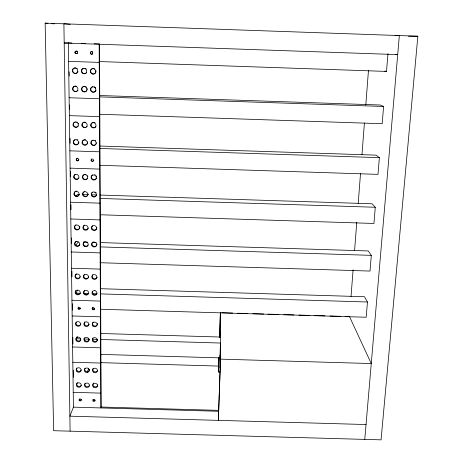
<?xml version="1.0" encoding="UTF-8"?>
<svg xmlns="http://www.w3.org/2000/svg" width="463" height="463" viewBox="0 0 463 463"><rect width="100%" height="100%" fill="white"/><g stroke="black" fill="none" stroke-linecap="round" stroke-linejoin="round"><path stroke-width="0.69" d="M219.948 372.055L218.507 372.015L218.831 357.424M219.717 337.197L220.376 312.704L220.498 359.143L218.345 420.369L220.498 359.143L371.268 363.559L349.49 316.588L345.161 316.46M219.526 337.226L220.376 312.704M218.507 372.015L218.999 357.801M351.041 296.442L353.095 269.819M354.594 250.39L356.759 222.327M358.2 203.616L360.527 173.394M361.968 154.688L364.41 123.025M365.799 105.037L368.461 70.498M100.413 288.698L364.526 296.742L367.454 302.003L366.192 317.242L100.633 309.249M100.593 242.589L368.259 250.952L371.309 255.356L370.006 271.063L100.049 262.718M100.043 195.05L372.102 203.778L375.279 207.262L373.942 223.461L100.182 214.768M99.487 146.036L376.066 155.146L379.376 157.657L377.993 174.366L99.528 165.285M99.643 95.511L380.152 104.997L383.601 106.467L382.178 123.714L99.643 114.251M98.972 61.533L386.501 71.424L387.971 53.621M364.775 439.393L399.332 35.564L394.991 35.587M417.852 36.212L381.061 439.85L53.639 430.7L45.148 23.15L417.852 36.212L408.453 36.23M99.493 43.904L101.154 407.035L100.865 407.932L99.163 43.927L94.145 43.748M71.933 42.978L68.345 42.856L73.432 407.151L69.872 416.179L366.048 424.536M87.166 372.339L88.74 368.351M76.499 340.201L76.482 338.777L77.321 337M77.495 290.313L75.903 293.154L80.232 293.282M75.672 245.598L78.23 241.889M75.973 196.219L77.674 194.333L79.115 194.379M68.755 42.839L64.195 43.03L397.7 54.605L395.616 54.391M73.223 392.335L100.795 393.128M101.154 407.035L218.715 410.368M73.432 407.151L218.71 411.271M83.844 293.392L88.89 293.548M92.502 293.658L96.831 293.785M100.442 293.895L367.454 302.003M71.939 300.227L100.367 301.083M221.823 312.745L232.64 313.075M237.687 313.225L247.786 313.526M252.839 313.683L263.655 314.007M267.984 314.134L278.801 314.464M283.854 314.614L293.947 314.915M299 315.071L309.816 315.396M314.145 315.523L324.962 315.853M330.015 316.003L340.832 316.327M78.264 308.578L80.429 308.642M92.693 309.012L94.139 309.058M72.159 315.974L100.442 316.819M100.893 333.487L220.44 337.035M76.482 338.777L80.799 338.91M83.676 338.991L89.44 339.165M92.316 339.246L97.357 339.396M100.957 339.506L220.457 343.037L219.937 357.887L100.425 354.386M72.593 346.984L100.587 347.806M100.465 362.639L218.53 366.083M72.807 362.257L100.656 363.067M82.721 194.495L88.497 194.68M91.385 194.773L96.431 194.935M99.985 198.448L375.279 207.262M70.573 202.221L99.91 203.159M70.804 218.987L99.985 219.913M83.276 242.045L87.605 242.184M92.658 242.34L96.263 242.456M84.694 246.42L86.859 246.484M100.575 246.912L371.309 255.356M71.267 251.994L100.141 252.891M71.493 268.239L100.216 269.125M99.383 96.865L383.601 106.467M69.114 97.734L99.418 98.758M69.363 115.623L99.504 116.635M100.049 148.473L379.376 157.657M69.855 150.828L99.667 151.806M70.098 168.144L99.748 169.105M81.245 43.302L85.545 43.453M68.605 61.353L99.25 62.407M45.148 23.15L47.973 23.364M51.503 23.636L54.321 23.856M70.214 24.325L63.9 23.81L70.098 431.157M384.724 71.053L386.501 71.424M79.416 399.002L79.445 399.268A1.134 1.03 12.7 0 0 81.627 399.424M69.155 71.736L69.218 76.071M69.618 104.974L69.676 109.309M70.075 138.206L70.144 143.264M70.538 171.443L70.608 176.501M70.995 204.681L71.065 209.739M71.458 237.913L71.533 243.694M71.915 271.15L71.996 276.932M72.367 303.664L72.454 310.164M72.836 337.62L72.928 344.119M73.287 370.134L73.385 377.357M219.913 331.508L219.919 337.255M219.937 355.104L219.948 367.761M78.021 71.441A2.778 2.645 55.4 0 1 74.751 73.264A2.778 2.645 55.4 0 1 72.807 69.844A2.778 2.645 55.4 0 1 76.082 68.026M76.736 68.321A2.778 2.645 55.4 0 1 77.298 68.779M86.72 72.402A2.778 2.651 56.1 0 1 82.264 72.541A2.778 2.651 56.1 0 1 83.658 68.287M85.053 68.333A2.778 2.651 56.1 0 1 86.268 69.085M95.939 70.642A2.772 2.651 56.8 0 1 93.358 73.993A2.772 2.651 56.8 0 1 90.742 70.457A2.772 2.651 56.8 0 1 94.672 68.935M86.876 90.517A2.749 2.628 52.8 0 1 83.438 91.5A2.749 2.628 52.8 0 1 82.026 88.074A2.749 2.628 52.8 0 1 85.215 86.494M85.863 86.789A2.749 2.628 52.8 0 1 86.425 87.241M87.125 88.474A2.749 2.628 52.8 0 1 87.137 89.874M96.049 90.175A2.743 2.633 53.4 0 1 91.581 91.234A2.743 2.633 53.4 0 1 92.75 86.755M94.139 86.801A2.743 2.633 53.4 0 1 95.772 88.115M77.963 90.216A2.755 2.628 52.3 0 1 74.531 91.194A2.755 2.628 52.3 0 1 73.108 87.773A2.755 2.628 52.3 0 1 76.297 86.193M78.363 125.872A2.709 2.587 45.6 0 1 73.976 126.011A2.709 2.587 45.6 0 1 75.342 121.891M76.713 121.937A2.709 2.587 45.6 0 1 77.356 122.22M78.334 123.222A2.709 2.587 45.6 0 1 78.606 123.87M87.177 126.162A2.703 2.587 45.7 0 1 83.78 127.122A2.703 2.587 45.7 0 1 82.385 123.771A2.703 2.587 45.7 0 1 85.539 122.226M95.991 126.457A2.697 2.593 45.8 0 1 91.605 126.596A2.697 2.593 45.8 0 1 92.994 122.475M93.676 122.411A2.697 2.593 45.8 0 1 95.002 122.811M87.328 143.698A2.68 2.57 42 0 1 83.948 144.647A2.68 2.57 42 0 1 82.559 141.331A2.68 2.57 42 0 1 85.696 139.803M87.576 141.719A2.68 2.57 42 0 1 87.588 143.073M78.56 143.408A2.685 2.564 42.1 0 1 74.427 143.808A2.685 2.564 42.1 0 1 74.925 139.71M76.922 139.513A2.685 2.564 42.1 0 1 77.558 139.797M78.901 142.112A2.685 2.564 42.1 0 1 78.82 142.783M96.09 143.987A2.674 2.57 41.9 0 1 91.732 144.126A2.674 2.57 41.9 0 1 93.109 140.052M95.106 140.376A2.674 2.57 41.9 0 1 95.656 140.81M96.437 142.691A2.674 2.57 41.9 0 1 96.35 143.362M78.947 177.914A2.645 2.523 35.5 0 1 74.861 178.313A2.645 2.523 35.5 0 1 75.353 174.302M87.623 178.197A2.639 2.523 35 0 1 83.791 178.822A2.639 2.523 35 0 1 83.496 174.973M84.034 174.58A2.639 2.523 35 0 1 84.66 174.343M85.331 174.279A2.639 2.523 35 0 1 86.008 174.389M87.6 175.633A2.639 2.523 35 0 1 87.866 176.264M96.547 177.867A2.639 2.529 34.5 0 1 92.461 179.106A2.639 2.529 34.5 0 1 92.716 174.864M94.689 174.673A2.639 2.529 34.5 0 1 95.32 174.945M96.275 175.917A2.639 2.529 34.5 0 1 96.541 176.542M79.393 194.292A2.628 2.5 32.5 0 1 76.459 196.034A2.628 2.5 32.5 0 1 74.3 193.25A2.628 2.5 32.5 0 1 76.852 191.016M87.767 195.172A2.622 2.5 31.9 0 1 83.953 195.791A2.622 2.5 31.9 0 1 83.664 191.983M84.197 191.595A2.622 2.5 31.9 0 1 84.822 191.364M88.103 193.916A2.622 2.5 31.9 0 1 88.016 194.57M96.53 195.172A2.616 2.506 31.2 0 1 94.475 196.636L93.798 196.607A2.616 2.506 31.2 0 1 92.565 192.035M95.719 192.162A2.616 2.506 31.2 0 1 96.194 192.649M79.752 226.442A2.593 2.454 27.3 0 1 78.183 229.364A2.593 2.454 27.3 0 1 74.971 227.981A2.593 2.454 27.3 0 1 75.973 224.815M88.3 227.993A2.587 2.454 26.5 0 1 84.278 229.191A2.587 2.454 26.5 0 1 84.521 225.082M96.917 227.622A2.581 2.46 25.6 0 1 93.393 229.804A2.581 2.46 25.6 0 1 92.536 225.73M79.949 244.18A2.575 2.431 25.1 0 1 75.949 245.367A2.575 2.431 25.1 0 1 76.175 241.298M88.19 245.025A2.57 2.431 24.3 0 1 84.44 245.627A2.57 2.431 24.3 0 1 84.156 241.941M97.01 244.076A2.57 2.437 23.4 0 1 93.202 246.079A2.57 2.437 23.4 0 1 93.179 241.831M80.307 276.573A2.541 2.384 21.4 0 1 76.349 277.736A2.541 2.384 21.4 0 1 76.58 273.755M88.711 276.828A2.541 2.384 20.6 0 1 85.03 278.176A2.541 2.384 20.6 0 1 84.469 274.38M97.114 277.088A2.535 2.39 19.7 0 1 93.428 278.431A2.535 2.39 19.7 0 1 92.878 274.634M80.244 293.085A2.529 2.361 19.9 0 1 76.823 293.849A2.529 2.361 19.9 0 1 75.868 290.573M88.601 293.339A2.523 2.361 19 0 1 84.908 293.924A2.523 2.361 19 0 1 84.625 290.347M97.022 293.473A2.523 2.367 18.1 0 1 94.938 294.717L94.284 294.647A2.523 2.367 18.1 0 1 92.531 291.198M80.834 323.921A2.5 2.315 17.3 0 1 77.506 325.367A2.5 2.315 17.3 0 1 76.262 322.017M89.11 324.169A2.494 2.321 16.5 0 1 85.481 325.472A2.494 2.321 16.5 0 1 84.937 321.791M97.375 323.209A2.494 2.321 15.6 0 1 94.354 325.969A2.494 2.321 15.6 0 1 93.213 322.04M80.765 339.929A2.483 2.292 16.2 0 1 77.402 340.675A2.483 2.292 16.2 0 1 76.459 337.498M76.846 337.029A2.483 2.292 16.2 0 1 77.356 336.676M89.237 339.628A2.483 2.298 15.4 0 1 85.921 341.057A2.483 2.298 15.4 0 1 84.7 337.741M97.473 339.871A2.483 2.298 14.6 0 1 94.151 341.3A2.483 2.298 14.6 0 1 92.936 337.984M81.349 369.839A2.46 2.251 14.3 0 1 78.068 371.245A2.46 2.251 14.3 0 1 76.846 367.992M89.573 369.491A2.454 2.251 13.6 0 1 86.517 371.586A2.454 2.251 13.6 0 1 85.001 368.23M97.404 370.846A2.454 2.251 12.9 0 1 94.07 371.575A2.454 2.251 12.9 0 1 93.156 368.461M81.28 385.366A2.442 2.228 13.5 0 1 77.697 385.922A2.442 2.228 13.5 0 1 77.414 382.554M89.625 385.071A2.442 2.228 12.8 0 1 86.355 386.46A2.442 2.228 12.8 0 1 85.151 383.242M97.809 384.724A2.442 2.228 12.1 0 1 94.458 386.698A2.442 2.228 12.1 0 1 93.648 383.023M77.651 53.037A1.308 1.244 58.4 0 1 75.463 52.961A1.308 1.244 58.4 0 1 76.534 51.063M76.864 51.115A1.308 1.244 58.4 0 1 77.634 51.746M92.774 53.824A1.308 1.244 59.8 0 1 90.783 53.488A1.308 1.244 59.8 0 1 91.541 51.624M92.189 51.648A1.308 1.244 59.8 0 1 92.762 52.001M95.065 400.223A1.134 1.03 11.6 0 1 93.132 399.436M80.325 308.456A1.175 1.094 18.4 0 1 78.478 307.073M94.672 308.613A1.169 1.094 16.9 0 1 92.473 308.103L92.49 307.82A1.169 1.094 16.9 0 1 92.594 307.548M92.762 307.322A1.169 1.094 16.9 0 1 92.994 307.143M78.965 159.781A1.244 1.186 38.7 0 1 77.483 160.586A1.244 1.186 38.7 0 1 76.598 159.075A1.244 1.186 38.7 0 1 78.085 158.271M93.792 160.267A1.239 1.192 38.1 0 1 92.01 160.939A1.239 1.192 38.1 0 1 91.743 159.029M92.172 308.497L92.154 308.78A1.175 1.094 16.9 0 0 94.464 309.024L94.481 308.74A1.175 1.094 16.9 0 0 92.172 308.497M94.157 192.012L93.48 191.983A2.628 2.512 31.1 0 0 93.474 197.024L94.151 197.047A2.628 2.512 31.1 0 0 94.157 192.012M94.961 290.66L94.307 290.59A2.529 2.373 18.1 0 0 93.966 295.296L94.62 295.365A2.529 2.373 18.1 0 0 94.961 290.66M79.104 400.148L79.075 399.882A1.14 1.03 12.7 0 1 81.309 399.766L81.338 400.038A1.14 1.03 12.7 0 1 79.104 400.148M93.358 387.039A2.448 2.234 12.1 0 0 97.433 386.154A2.448 2.234 12.1 0 0 94.429 383.318A2.448 2.234 12.1 0 0 93.358 387.039M85.233 386.802A2.448 2.234 12.8 0 0 89.307 385.916A2.448 2.234 12.8 0 0 86.297 383.08A2.448 2.234 12.8 0 0 85.233 386.802M77.107 386.57A2.454 2.234 13.5 0 0 81.175 385.685A2.454 2.234 13.5 0 0 78.16 382.849A2.454 2.234 13.5 0 0 77.107 386.57M93.254 372.02A2.46 2.257 12.8 0 0 97.346 371.129A2.46 2.257 12.8 0 0 94.33 368.264A2.46 2.257 12.8 0 0 93.254 372.02M85.088 371.783A2.46 2.257 13.6 0 0 89.18 370.892A2.46 2.257 13.6 0 0 86.153 368.027A2.46 2.257 13.6 0 0 85.088 371.783M76.916 371.546A2.465 2.257 14.3 0 0 81.008 370.655A2.465 2.257 14.3 0 0 77.975 367.79A2.465 2.257 14.3 0 0 76.916 371.546M72.332 70.642A2.79 2.656 55.4 0 0 76.407 73.16A2.79 2.656 55.4 0 0 76.349 68.408A2.79 2.656 55.4 0 0 72.332 70.642M81.32 70.949A2.784 2.656 56 0 0 85.389 73.467A2.784 2.656 56 0 0 85.342 68.715A2.784 2.656 56 0 0 81.32 70.949M90.308 71.256A2.778 2.656 56.8 0 0 94.365 73.773A2.778 2.656 56.8 0 0 94.336 69.022A2.778 2.656 56.8 0 0 90.308 71.256M90.441 89.44A2.755 2.639 53.3 0 0 94.481 91.923A2.755 2.639 53.3 0 0 94.452 87.229A2.755 2.639 53.3 0 0 90.441 89.44M72.564 88.832A2.761 2.633 52.3 0 0 76.615 91.321A2.761 2.633 52.3 0 0 76.563 86.622A2.761 2.633 52.3 0 0 72.564 88.832M81.505 89.133A2.755 2.639 52.8 0 0 85.551 91.622A2.755 2.639 52.8 0 0 85.505 86.922A2.755 2.639 52.8 0 0 81.505 89.133M76.233 160.024A1.244 1.192 38.7 0 0 78.288 160.638A1.244 1.192 38.7 0 0 77.715 158.589A1.244 1.192 38.7 0 0 76.233 160.024M91.101 160.511A1.244 1.192 38.1 0 0 93.15 161.124A1.244 1.192 38.1 0 0 92.588 159.075A1.244 1.192 38.1 0 0 91.101 160.511M82.663 194.813A2.628 2.506 31.9 0 0 87.015 196.098A2.628 2.506 31.9 0 0 85.817 191.804A2.628 2.506 31.9 0 0 82.663 194.813M74.011 194.535A2.633 2.506 32.5 0 0 78.369 195.82A2.633 2.506 32.5 0 0 77.153 191.526A2.633 2.506 32.5 0 0 74.011 194.535M91.188 178.07A2.645 2.535 34.4 0 0 95.557 179.366A2.645 2.535 34.4 0 0 94.365 175.031A2.645 2.535 34.4 0 0 91.188 178.07M82.489 177.786A2.645 2.529 35 0 0 86.865 179.083A2.645 2.529 35 0 0 85.661 174.748A2.645 2.529 35 0 0 82.489 177.786M73.791 177.508A2.651 2.529 35.5 0 0 78.172 178.805A2.651 2.529 35.5 0 0 76.956 174.464A2.651 2.529 35.5 0 0 73.791 177.508M91.94 245.685A2.575 2.442 23.3 0 0 96.362 245.824A2.575 2.442 23.3 0 0 94.128 242.062A2.575 2.442 23.3 0 0 91.94 245.685M74.913 245.153A2.581 2.437 25.1 0 0 79.341 245.292A2.581 2.437 25.1 0 0 77.089 241.53A2.581 2.437 25.1 0 0 74.913 245.153M83.427 245.419A2.575 2.437 24.2 0 0 87.854 245.558A2.575 2.437 24.2 0 0 85.609 241.796A2.575 2.437 24.2 0 0 83.427 245.419M91.819 229.202A2.593 2.465 25.6 0 0 96.269 229.347A2.593 2.465 25.6 0 0 94.024 225.545A2.593 2.465 25.6 0 0 91.819 229.202M83.265 228.936A2.593 2.46 26.5 0 0 87.71 229.075A2.593 2.46 26.5 0 0 85.458 225.273A2.593 2.46 26.5 0 0 83.265 228.936M74.705 228.664A2.599 2.46 27.3 0 0 79.156 228.809A2.599 2.46 27.3 0 0 76.887 225.006A2.599 2.46 27.3 0 0 74.705 228.664M75.533 293.594A2.535 2.367 19.8 0 0 79.891 293.727A2.535 2.367 19.8 0 0 77.674 290.081A2.535 2.367 19.8 0 0 75.533 293.594M83.913 293.849A2.529 2.367 19 0 0 88.271 293.982A2.529 2.367 19 0 0 86.06 290.336A2.529 2.367 19 0 0 83.913 293.849M75.33 277.615A2.546 2.39 21.4 0 0 79.711 277.754A2.546 2.39 21.4 0 0 77.477 274.067A2.546 2.39 21.4 0 0 75.33 277.615M92.178 278.13A2.546 2.396 19.6 0 0 96.553 278.269A2.546 2.396 19.6 0 0 94.342 274.582A2.546 2.396 19.6 0 0 92.178 278.13M83.757 277.875A2.546 2.39 20.5 0 0 88.132 278.008A2.546 2.39 20.5 0 0 85.915 274.327A2.546 2.39 20.5 0 0 83.757 277.875M78.137 308.85A1.175 1.094 18.3 0 0 80.157 308.914A1.175 1.094 18.3 0 0 79.127 307.229A1.175 1.094 18.3 0 0 78.137 308.85M93.034 341.532A2.489 2.303 14.6 0 0 97.166 340.618A2.489 2.303 14.6 0 0 94.122 337.695A2.489 2.303 14.6 0 0 93.034 341.532M76.135 340.554A2.489 2.298 16.1 0 0 80.423 340.681A2.489 2.298 16.1 0 0 78.241 337.145A2.489 2.298 16.1 0 0 76.135 340.554M84.781 341.289A2.489 2.298 15.4 0 0 88.919 340.374A2.489 2.298 15.4 0 0 85.863 337.452A2.489 2.298 15.4 0 0 84.781 341.289M92.924 326.05A2.5 2.327 15.6 0 0 97.08 325.13A2.5 2.327 15.6 0 0 94.012 322.173A2.5 2.327 15.6 0 0 92.924 326.05M84.231 325.31A2.5 2.321 16.4 0 0 88.543 325.437A2.5 2.321 16.4 0 0 86.355 321.866A2.5 2.321 16.4 0 0 84.231 325.31M75.938 325.061A2.506 2.321 17.2 0 0 80.249 325.188A2.506 2.321 17.2 0 0 78.05 321.617A2.506 2.321 17.2 0 0 75.938 325.061M73.125 125.299A2.714 2.593 45.5 0 0 77.576 126.642A2.714 2.593 45.5 0 0 76.337 122.163A2.714 2.593 45.5 0 0 73.125 125.299M81.963 125.595A2.709 2.599 45.6 0 0 86.413 126.937A2.709 2.599 45.6 0 0 85.186 122.458A2.709 2.599 45.6 0 0 81.963 125.595M90.8 125.89A2.703 2.599 45.7 0 0 95.245 127.227A2.703 2.599 45.7 0 0 94.03 122.753A2.703 2.599 45.7 0 0 90.8 125.89M73.351 142.893A2.691 2.57 42.1 0 0 77.778 144.219A2.691 2.57 42.1 0 0 76.545 139.785A2.691 2.57 42.1 0 0 73.351 142.893M82.142 143.183A2.685 2.575 42 0 0 86.564 144.508A2.685 2.575 42 0 0 85.342 140.075A2.685 2.575 42 0 0 82.142 143.183M90.933 143.472A2.685 2.575 41.8 0 0 95.349 144.797A2.685 2.575 41.8 0 0 94.139 140.364A2.685 2.575 41.8 0 0 90.933 143.472M74.896 52.348A1.314 1.25 58.3 0 0 76.806 53.534A1.314 1.25 58.3 0 0 76.783 51.295A1.314 1.25 58.3 0 0 74.896 52.348M90.262 52.88A1.308 1.25 59.7 0 0 92.166 54.067A1.308 1.25 59.7 0 0 92.154 51.827A1.308 1.25 59.7 0 0 90.262 52.88M93.161 401.062A1.134 1.03 11.6 0 0 95.054 400.651A1.134 1.03 11.6 0 0 93.659 399.337A1.134 1.03 11.6 0 0 93.161 401.062"/></g></svg>
